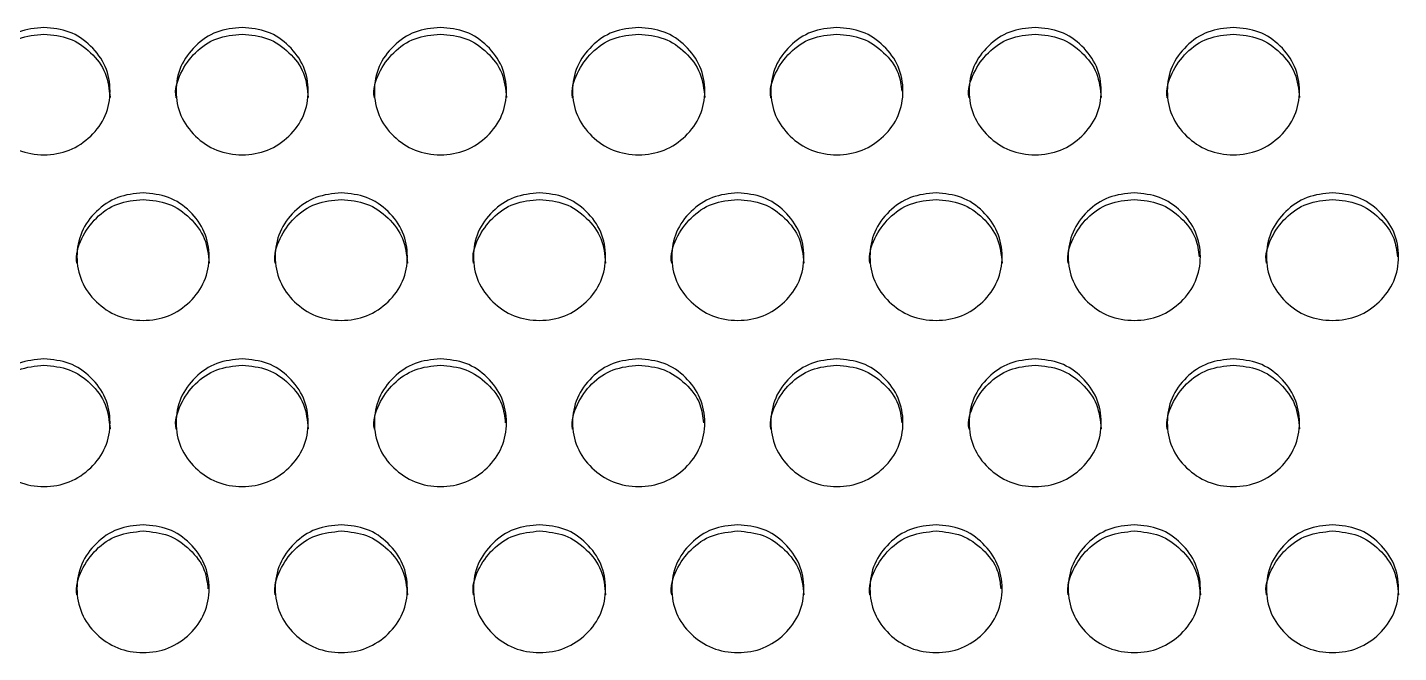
# Model space of a CAD drawing. Header units: millimetres. Extents: x 0.6 to 29.2, y 0.5 to 20.5.
# Drawn here: x 16.568 to 17.121, y 10.873 to 11.125 of the extents above; entities that cross this region are included whole.
import ezdxf

# ---------------------------------------------------------------- set-up
doc = ezdxf.new("R2010")
doc.units = ezdxf.units.MM

msp = doc.modelspace()

# ---------------------------------------------------------------- linework, layer by layer
for points, knots in [([(16.54802, 11.09694), (16.54802, 11.09695), (16.54736, 11.10025), (16.54956, 11.10716), (16.55531, 11.11549), (16.56417, 11.1216), (16.57118, 11.1223), (16.57468, 11.12265)], [0, 0, 0, 0, 0.000445, 0.250487, 0.500131, 0.749905, 1, 1, 1, 1]), ([(16.57468, 11.12533), (16.57819, 11.12499), (16.58521, 11.12431), (16.59397, 11.11819), (16.60011, 11.1098), (16.60197, 11.09963), (16.60011, 11.08948), (16.59398, 11.08102), (16.58522, 11.07511), (16.57468, 11.07331), (16.56415, 11.07511), (16.55538, 11.08102), (16.54926, 11.08948), (16.5474, 11.09963), (16.54926, 11.10979), (16.55539, 11.11818), (16.56415, 11.12429), (16.57117, 11.12498), (16.57468, 11.12533)], [0, 0, 0, 0, 0.0624366, 0.124973, 0.1875302, 0.2499802, 0.3125402, 0.3749846, 0.4375481, 0.4999923, 0.5625443, 0.6249966, 0.6875523, 0.7500043, 0.8125631, 0.8750097, 0.9374712, 1, 1, 1, 1]), ([(16.57468, 11.12265), (16.57819, 11.12231), (16.58522, 11.12162), (16.59393, 11.11551), (16.60027, 11.10713), (16.60099, 11.10036), (16.60135, 11.09698)], [0, 0, 0, 0, 0.249958, 0.500262, 0.750582, 1, 1, 1, 1]), ([(16.62802, 11.09694), (16.62802, 11.09695), (16.62736, 11.10025), (16.62956, 11.10716), (16.63531, 11.11549), (16.64417, 11.1216), (16.65118, 11.1223), (16.65468, 11.12265)], [0, 0, 0, 0, 0.000445, 0.250487, 0.500131, 0.749907, 1, 1, 1, 1]), ([(16.65468, 11.12533), (16.65819, 11.12499), (16.66521, 11.12431), (16.67397, 11.11819), (16.68011, 11.1098), (16.68197, 11.09963), (16.68011, 11.08948), (16.67398, 11.08102), (16.66522, 11.07511), (16.65468, 11.07331), (16.64415, 11.07511), (16.63538, 11.08102), (16.62926, 11.08948), (16.6274, 11.09963), (16.62926, 11.10979), (16.63538, 11.11818), (16.64415, 11.12429), (16.65117, 11.12498), (16.65468, 11.12533)], [0, 0, 0, 0, 0.062437, 0.124973, 0.18753, 0.24998, 0.31254, 0.374985, 0.437548, 0.499992, 0.562544, 0.624997, 0.687552, 0.750004, 0.812563, 0.87501, 0.937472, 1, 1, 1, 1]), ([(16.65468, 11.12265), (16.65819, 11.12231), (16.66522, 11.12162), (16.67393, 11.11551), (16.68027, 11.10713), (16.68099, 11.10036), (16.68135, 11.09698)], [0, 0, 0, 0, 0.249958, 0.500262, 0.750582, 1, 1, 1, 1]), ([(16.70802, 11.09694), (16.70802, 11.09695), (16.70736, 11.10025), (16.70956, 11.10716), (16.71531, 11.11549), (16.72417, 11.1216), (16.73118, 11.1223), (16.73468, 11.12265)], [0, 0, 0, 0, 0.000445, 0.250487, 0.500133, 0.749907, 1, 1, 1, 1]), ([(16.73468, 11.12533), (16.73819, 11.12499), (16.74521, 11.12431), (16.75397, 11.11819), (16.76011, 11.1098), (16.76197, 11.09963), (16.76011, 11.08948), (16.75398, 11.08102), (16.74522, 11.07511), (16.73468, 11.07331), (16.72415, 11.07511), (16.71538, 11.08102), (16.70926, 11.08948), (16.7074, 11.09963), (16.70926, 11.10979), (16.71539, 11.11818), (16.72415, 11.12429), (16.73117, 11.12498), (16.73468, 11.12533)], [0, 0, 0, 0, 0.062437, 0.124973, 0.187531, 0.249981, 0.312541, 0.374985, 0.437549, 0.499992, 0.562544, 0.624997, 0.687553, 0.750005, 0.812563, 0.87501, 0.937472, 1, 1, 1, 1]), ([(16.73468, 11.12265), (16.73819, 11.12231), (16.74522, 11.12162), (16.75393, 11.11551), (16.76027, 11.10713), (16.76099, 11.10036), (16.76135, 11.09698)], [0, 0, 0, 0, 0.24996, 0.500262, 0.750582, 1, 1, 1, 1]), ([(16.78802, 11.09694), (16.78802, 11.09695), (16.78736, 11.10025), (16.78956, 11.10716), (16.79531, 11.11549), (16.80417, 11.1216), (16.81118, 11.1223), (16.81468, 11.12265)], [0, 0, 0, 0, 0.000445, 0.250487, 0.500131, 0.749907, 1, 1, 1, 1]), ([(16.81468, 11.12533), (16.81819, 11.12499), (16.82521, 11.12431), (16.83397, 11.11819), (16.84011, 11.1098), (16.84197, 11.09963), (16.84011, 11.08948), (16.83398, 11.08102), (16.82522, 11.07511), (16.81468, 11.07331), (16.80415, 11.07511), (16.79538, 11.08102), (16.78926, 11.08948), (16.7874, 11.09963), (16.78926, 11.10979), (16.79539, 11.11818), (16.80415, 11.12429), (16.81117, 11.12498), (16.81468, 11.12533)], [0, 0, 0, 0, 0.062437, 0.124973, 0.18753, 0.24998, 0.31254, 0.374985, 0.437548, 0.499993, 0.562544, 0.624997, 0.687552, 0.750004, 0.812563, 0.87501, 0.937472, 1, 1, 1, 1]), ([(16.81468, 11.12265), (16.81819, 11.12231), (16.82522, 11.12162), (16.83393, 11.11551), (16.84027, 11.10713), (16.84099, 11.10036), (16.84135, 11.09698)], [0, 0, 0, 0, 0.249958, 0.500262, 0.750582, 1, 1, 1, 1]), ([(16.86802, 11.09694), (16.86802, 11.09695), (16.86736, 11.10025), (16.86956, 11.10716), (16.87531, 11.11549), (16.88417, 11.1216), (16.89118, 11.1223), (16.89468, 11.12265)], [0, 0, 0, 0, 0.000445, 0.250487, 0.500131, 0.749907, 1, 1, 1, 1]), ([(16.89468, 11.12533), (16.89819, 11.12499), (16.90521, 11.12431), (16.91397, 11.11819), (16.92011, 11.1098), (16.92197, 11.09963), (16.92011, 11.08948), (16.91398, 11.08102), (16.90522, 11.07511), (16.89468, 11.07331), (16.88415, 11.07511), (16.87538, 11.08102), (16.86926, 11.08948), (16.8674, 11.09963), (16.86926, 11.10979), (16.87538, 11.11818), (16.88415, 11.12429), (16.89117, 11.12498), (16.89468, 11.12533)], [0, 0, 0, 0, 0.062437, 0.124973, 0.18753, 0.24998, 0.31254, 0.374985, 0.437548, 0.499992, 0.562544, 0.624997, 0.687552, 0.750004, 0.812563, 0.87501, 0.937472, 1, 1, 1, 1]), ([(16.89468, 11.12265), (16.8982, 11.12231), (16.90523, 11.12163), (16.91389, 11.11549), (16.91985, 11.10789), (16.92054, 11.10203), (16.92084, 11.09954)], [0, 0, 0, 0, 0.267295, 0.534955, 0.802633, 1, 1, 1, 1]), ([(16.94802, 11.09694), (16.94802, 11.09695), (16.94736, 11.10025), (16.94956, 11.10716), (16.95531, 11.11549), (16.96417, 11.1216), (16.97118, 11.1223), (16.97468, 11.12265)], [0, 0, 0, 0, 0.000445, 0.250487, 0.500133, 0.749907, 1, 1, 1, 1]), ([(16.97468, 11.12533), (16.97819, 11.12499), (16.98521, 11.12431), (16.99397, 11.11819), (17.00011, 11.1098), (17.00197, 11.09963), (17.00011, 11.08948), (16.99398, 11.08102), (16.98522, 11.07511), (16.97468, 11.07331), (16.96415, 11.07511), (16.95538, 11.08102), (16.94926, 11.08948), (16.9474, 11.09963), (16.94926, 11.10979), (16.95539, 11.11818), (16.96415, 11.12429), (16.97117, 11.12498), (16.97468, 11.12533)], [0, 0, 0, 0, 0.062437, 0.124973, 0.187531, 0.249981, 0.312541, 0.374985, 0.437548, 0.499993, 0.562545, 0.624997, 0.687553, 0.750005, 0.812563, 0.87501, 0.937472, 1, 1, 1, 1]), ([(16.97468, 11.12265), (16.97819, 11.12231), (16.98522, 11.12162), (16.99393, 11.11551), (17.00027, 11.10713), (17.00099, 11.10036), (17.00135, 11.09698)], [0, 0, 0, 0, 0.24996, 0.500262, 0.750582, 1, 1, 1, 1]), ([(17.02802, 11.09694), (17.02802, 11.09695), (17.02736, 11.10025), (17.02956, 11.10716), (17.03531, 11.11549), (17.04417, 11.1216), (17.05118, 11.1223), (17.05468, 11.12265)], [0, 0, 0, 0, 0.000445, 0.250487, 0.500131, 0.749907, 1, 1, 1, 1]), ([(17.05468, 11.12533), (17.05819, 11.12499), (17.06521, 11.12431), (17.07397, 11.11819), (17.08011, 11.1098), (17.08197, 11.09963), (17.08011, 11.08948), (17.07398, 11.08102), (17.06522, 11.07511), (17.05468, 11.07331), (17.04415, 11.07511), (17.03538, 11.08102), (17.02926, 11.08948), (17.0274, 11.09963), (17.02926, 11.10979), (17.03538, 11.11818), (17.04415, 11.12429), (17.05117, 11.12498), (17.05468, 11.12533)], [0, 0, 0, 0, 0.062437, 0.124973, 0.18753, 0.24998, 0.31254, 0.374985, 0.437548, 0.499993, 0.562544, 0.624997, 0.687552, 0.750004, 0.812563, 0.87501, 0.937472, 1, 1, 1, 1]), ([(17.05468, 11.12265), (17.05819, 11.12231), (17.06522, 11.12162), (17.07393, 11.11551), (17.08027, 11.10713), (17.08099, 11.10036), (17.08135, 11.09698)], [0, 0, 0, 0, 0.249958, 0.500262, 0.750582, 1, 1, 1, 1]), ([(16.58802, 11.03014), (16.58802, 11.03015), (16.58737, 11.03345), (16.58956, 11.04038), (16.59531, 11.04872), (16.60417, 11.05484), (16.61118, 11.05554), (16.61468, 11.05588)], [0, 0, 0, 0, 0.000447, 0.250487, 0.500132, 0.749908, 1, 1, 1, 1]), ([(16.61468, 11.05852), (16.61819, 11.05818), (16.62521, 11.05749), (16.63397, 11.05136), (16.64011, 11.04296), (16.64197, 11.03278), (16.64011, 11.02261), (16.63398, 11.01415), (16.62522, 11.00822), (16.61468, 11.00642), (16.60415, 11.00822), (16.59538, 11.01415), (16.58926, 11.02261), (16.5874, 11.03278), (16.58926, 11.04296), (16.59539, 11.05136), (16.60415, 11.05747), (16.61117, 11.05817), (16.61468, 11.05852)], [0, 0, 0, 0, 0.062437, 0.124973, 0.18753, 0.24998, 0.31254, 0.374985, 0.437548, 0.499993, 0.562544, 0.624997, 0.687552, 0.750004, 0.812563, 0.87501, 0.937472, 1, 1, 1, 1]), ([(16.61468, 11.05588), (16.61819, 11.05554), (16.62522, 11.05486), (16.63393, 11.04873), (16.64027, 11.04034), (16.64099, 11.03357), (16.64135, 11.03018)], [0, 0, 0, 0, 0.249958, 0.500262, 0.750582, 1, 1, 1, 1]), ([(16.66802, 11.03014), (16.66802, 11.03015), (16.66737, 11.03345), (16.66956, 11.04038), (16.67531, 11.04872), (16.68417, 11.05484), (16.69118, 11.05554), (16.69468, 11.05588)], [0, 0, 0, 0, 0.000447, 0.250487, 0.500132, 0.749907, 1, 1, 1, 1]), ([(16.69468, 11.05852), (16.69819, 11.05818), (16.70521, 11.05749), (16.71397, 11.05136), (16.72011, 11.04296), (16.72197, 11.03278), (16.72011, 11.02261), (16.71398, 11.01415), (16.70522, 11.00822), (16.69468, 11.00642), (16.68415, 11.00822), (16.67538, 11.01415), (16.66926, 11.02261), (16.6674, 11.03278), (16.66926, 11.04296), (16.67538, 11.05136), (16.68415, 11.05747), (16.69117, 11.05817), (16.69468, 11.05852)], [0, 0, 0, 0, 0.062437, 0.124973, 0.18753, 0.24998, 0.31254, 0.374984, 0.437549, 0.499992, 0.562544, 0.624997, 0.687553, 0.750004, 0.812563, 0.87501, 0.937472, 1, 1, 1, 1]), ([(16.69468, 11.05588), (16.69819, 11.05554), (16.70522, 11.05486), (16.71393, 11.04873), (16.72027, 11.04034), (16.72099, 11.03357), (16.72135, 11.03018)], [0, 0, 0, 0, 0.249961, 0.500262, 0.750582, 1, 1, 1, 1]), ([(16.74802, 11.03014), (16.74802, 11.03015), (16.74737, 11.03345), (16.74956, 11.04038), (16.75531, 11.04872), (16.76417, 11.05484), (16.77118, 11.05554), (16.77468, 11.05588)], [0, 0, 0, 0, 0.000447, 0.250487, 0.500134, 0.749907, 1, 1, 1, 1]), ([(16.77468, 11.05852), (16.77819, 11.05818), (16.78521, 11.05749), (16.79397, 11.05136), (16.80011, 11.04296), (16.80197, 11.03278), (16.80011, 11.02261), (16.79398, 11.01415), (16.78522, 11.00822), (16.77468, 11.00642), (16.76415, 11.00822), (16.75538, 11.01415), (16.74926, 11.02261), (16.7474, 11.03278), (16.74926, 11.04296), (16.75539, 11.05136), (16.76415, 11.05747), (16.77117, 11.05817), (16.77468, 11.05852)], [0, 0, 0, 0, 0.0624373, 0.1249727, 0.1875304, 0.2499805, 0.3125402, 0.3749849, 0.4375485, 0.4999928, 0.5625449, 0.6249971, 0.6875529, 0.7500047, 0.8125634, 0.8750101, 0.9374718, 1, 1, 1, 1]), ([(16.77468, 11.05588), (16.77819, 11.05554), (16.78522, 11.05486), (16.79393, 11.04873), (16.80027, 11.04034), (16.80099, 11.03357), (16.80135, 11.03018)], [0, 0, 0, 0, 0.2499604, 0.5002616, 0.7505824, 1, 1, 1, 1]), ([(16.82802, 11.03014), (16.82802, 11.03015), (16.82737, 11.03345), (16.82956, 11.04038), (16.83531, 11.04872), (16.84417, 11.05484), (16.85118, 11.05554), (16.85468, 11.05588)], [0, 0, 0, 0, 0.000447, 0.250487, 0.500132, 0.749907, 1, 1, 1, 1]), ([(16.85468, 11.05852), (16.85819, 11.05818), (16.86521, 11.05749), (16.87397, 11.05136), (16.88011, 11.04296), (16.88197, 11.03278), (16.88011, 11.02261), (16.87398, 11.01415), (16.86522, 11.00822), (16.85468, 11.00642), (16.84415, 11.00822), (16.83538, 11.01415), (16.82926, 11.02261), (16.8274, 11.03278), (16.82926, 11.04296), (16.83539, 11.05136), (16.84415, 11.05747), (16.85117, 11.05817), (16.85468, 11.05852)], [0, 0, 0, 0, 0.062437, 0.124973, 0.18753, 0.24998, 0.31254, 0.374985, 0.437548, 0.499993, 0.562544, 0.624997, 0.687553, 0.750004, 0.812563, 0.87501, 0.937472, 1, 1, 1, 1]), ([(16.85468, 11.05588), (16.85819, 11.05554), (16.86522, 11.05486), (16.87393, 11.04873), (16.88027, 11.04034), (16.88099, 11.03357), (16.88135, 11.03018)], [0, 0, 0, 0, 0.249958, 0.500262, 0.750582, 1, 1, 1, 1]), ([(16.90802, 11.03014), (16.90802, 11.03015), (16.90737, 11.03345), (16.90956, 11.04038), (16.91531, 11.04872), (16.92417, 11.05484), (16.93118, 11.05554), (16.93468, 11.05588)], [0, 0, 0, 0, 0.000447, 0.250487, 0.500132, 0.749907, 1, 1, 1, 1]), ([(16.93468, 11.05852), (16.93819, 11.05818), (16.94521, 11.05749), (16.95397, 11.05136), (16.96011, 11.04296), (16.96197, 11.03278), (16.96011, 11.02261), (16.95398, 11.01415), (16.94522, 11.00822), (16.93468, 11.00642), (16.92415, 11.00822), (16.91538, 11.01415), (16.90926, 11.02261), (16.9074, 11.03278), (16.90926, 11.04296), (16.91538, 11.05136), (16.92415, 11.05747), (16.93117, 11.05817), (16.93468, 11.05852)], [0, 0, 0, 0, 0.062437, 0.124973, 0.18753, 0.24998, 0.31254, 0.374984, 0.437549, 0.499992, 0.562545, 0.624997, 0.687553, 0.750004, 0.812563, 0.87501, 0.937472, 1, 1, 1, 1]), ([(16.93468, 11.05588), (16.93819, 11.05554), (16.94522, 11.05486), (16.95393, 11.04873), (16.96027, 11.04034), (16.96099, 11.03357), (16.96135, 11.03018)], [0, 0, 0, 0, 0.249961, 0.500262, 0.750583, 1, 1, 1, 1]), ([(16.98802, 11.03014), (16.98802, 11.03015), (16.98737, 11.03345), (16.98956, 11.04038), (16.99531, 11.04872), (17.00417, 11.05484), (17.01118, 11.05554), (17.01468, 11.05588)], [0, 0, 0, 0, 0.000447, 0.250487, 0.500132, 0.749905, 1, 1, 1, 1]), ([(17.01468, 11.05852), (17.01819, 11.05818), (17.02521, 11.05749), (17.03397, 11.05136), (17.04011, 11.04296), (17.04197, 11.03278), (17.04011, 11.02261), (17.03398, 11.01415), (17.02522, 11.00822), (17.01468, 11.00642), (17.00415, 11.00822), (16.99538, 11.01415), (16.98926, 11.02261), (16.9874, 11.03278), (16.98926, 11.04296), (16.99539, 11.05136), (17.00415, 11.05747), (17.01117, 11.05817), (17.01468, 11.05852)], [0, 0, 0, 0, 0.062437, 0.124973, 0.18753, 0.24998, 0.31254, 0.374985, 0.437548, 0.499992, 0.562545, 0.624997, 0.687552, 0.750004, 0.812563, 0.875009, 0.937471, 1, 1, 1, 1]), ([(17.01468, 11.05588), (17.0182, 11.05554), (17.02523, 11.05486), (17.03389, 11.04872), (17.03986, 11.04109), (17.04055, 11.0352), (17.04085, 11.03269)], [0, 0, 0, 0, 0.26692, 0.534208, 0.801513, 1, 1, 1, 1]), ([(17.06802, 11.03014), (17.06802, 11.03015), (17.06737, 11.03345), (17.06956, 11.04038), (17.07531, 11.04872), (17.08417, 11.05484), (17.09118, 11.05554), (17.09468, 11.05588)], [0, 0, 0, 0, 0.000447, 0.250487, 0.500132, 0.749907, 1, 1, 1, 1]), ([(17.09468, 11.05852), (17.09819, 11.05818), (17.10521, 11.05749), (17.11397, 11.05136), (17.12011, 11.04296), (17.12197, 11.03278), (17.12011, 11.02261), (17.11398, 11.01415), (17.10522, 11.00822), (17.09468, 11.00642), (17.08415, 11.00822), (17.07538, 11.01415), (17.06926, 11.02261), (17.0674, 11.03278), (17.06926, 11.04296), (17.07538, 11.05136), (17.08415, 11.05747), (17.09117, 11.05817), (17.09468, 11.05852)], [0, 0, 0, 0, 0.0624367, 0.1249727, 0.1875301, 0.2499802, 0.31254, 0.3749845, 0.4375485, 0.4999921, 0.5625443, 0.6249971, 0.6875526, 0.7500044, 0.8125632, 0.8750095, 0.9374718, 1, 1, 1, 1]), ([(17.09468, 11.05588), (17.0982, 11.05554), (17.10523, 11.05486), (17.11389, 11.04872), (17.11986, 11.04109), (17.12055, 11.0352), (17.12085, 11.03269)], [0, 0, 0, 0, 0.26692, 0.534208, 0.801513, 1, 1, 1, 1]), ([(16.57468, 10.99151), (16.57819, 10.99117), (16.58521, 10.99048), (16.59397, 10.98435), (16.60011, 10.97593), (16.60197, 10.96573), (16.60011, 10.95556), (16.59398, 10.94708), (16.58522, 10.94114), (16.57468, 10.93934), (16.56415, 10.94115), (16.55538, 10.94708), (16.54926, 10.95555), (16.5474, 10.96574), (16.54926, 10.97593), (16.55539, 10.98434), (16.56415, 10.99046), (16.57117, 10.99116), (16.57468, 10.99151)], [0, 0, 0, 0, 0.062437, 0.124973, 0.18753, 0.24998, 0.31254, 0.374984, 0.437548, 0.499992, 0.562544, 0.624996, 0.687552, 0.750004, 0.812563, 0.87501, 0.937471, 1, 1, 1, 1]), ([(16.65468, 10.99151), (16.65819, 10.99117), (16.66521, 10.99048), (16.67397, 10.98435), (16.68011, 10.97593), (16.68197, 10.96573), (16.68011, 10.95556), (16.67398, 10.94708), (16.66522, 10.94114), (16.65468, 10.93934), (16.64415, 10.94115), (16.63538, 10.94708), (16.62926, 10.95555), (16.6274, 10.96574), (16.62926, 10.97593), (16.63538, 10.98434), (16.64415, 10.99046), (16.65117, 10.99116), (16.65468, 10.99151)], [0, 0, 0, 0, 0.062437, 0.124973, 0.18753, 0.249981, 0.31254, 0.374985, 0.437548, 0.499992, 0.562544, 0.624997, 0.687552, 0.750004, 0.812563, 0.87501, 0.937472, 1, 1, 1, 1]), ([(16.73468, 10.99151), (16.73819, 10.99117), (16.74521, 10.99048), (16.75397, 10.98435), (16.76011, 10.97593), (16.76197, 10.96573), (16.76011, 10.95556), (16.75398, 10.94708), (16.74522, 10.94114), (16.73468, 10.93934), (16.72415, 10.94115), (16.71538, 10.94708), (16.70926, 10.95555), (16.7074, 10.96574), (16.70926, 10.97593), (16.71539, 10.98434), (16.72415, 10.99046), (16.73117, 10.99116), (16.73468, 10.99151)], [0, 0, 0, 0, 0.062437, 0.124973, 0.187531, 0.249981, 0.312541, 0.374985, 0.437549, 0.499992, 0.562544, 0.624997, 0.687553, 0.750005, 0.812564, 0.87501, 0.937472, 1, 1, 1, 1]), ([(16.81468, 10.99151), (16.81819, 10.99117), (16.82521, 10.99048), (16.83397, 10.98435), (16.84011, 10.97593), (16.84197, 10.96573), (16.84011, 10.95556), (16.83398, 10.94708), (16.82522, 10.94114), (16.81468, 10.93934), (16.80415, 10.94115), (16.79538, 10.94708), (16.78926, 10.95555), (16.7874, 10.96574), (16.78926, 10.97593), (16.79539, 10.98434), (16.80415, 10.99046), (16.81117, 10.99116), (16.81468, 10.99151)], [0, 0, 0, 0, 0.062437, 0.124973, 0.18753, 0.249981, 0.31254, 0.374985, 0.437548, 0.499992, 0.562544, 0.624997, 0.687552, 0.750004, 0.812563, 0.87501, 0.937472, 1, 1, 1, 1]), ([(16.89468, 10.99151), (16.89819, 10.99117), (16.90521, 10.99048), (16.91397, 10.98435), (16.92011, 10.97593), (16.92197, 10.96573), (16.92011, 10.95556), (16.91398, 10.94708), (16.90522, 10.94114), (16.89468, 10.93934), (16.88415, 10.94115), (16.87538, 10.94708), (16.86926, 10.95555), (16.8674, 10.96574), (16.86926, 10.97593), (16.87538, 10.98434), (16.88415, 10.99046), (16.89117, 10.99116), (16.89468, 10.99151)], [0, 0, 0, 0, 0.062437, 0.124973, 0.18753, 0.249981, 0.31254, 0.374985, 0.437548, 0.499992, 0.562544, 0.624997, 0.687552, 0.750004, 0.812563, 0.87501, 0.937472, 1, 1, 1, 1]), ([(16.97468, 10.99151), (16.97819, 10.99117), (16.98521, 10.99048), (16.99397, 10.98435), (17.00011, 10.97593), (17.00197, 10.96573), (17.00011, 10.95556), (16.99398, 10.94708), (16.98522, 10.94114), (16.97468, 10.93934), (16.96415, 10.94115), (16.95538, 10.94708), (16.94926, 10.95555), (16.9474, 10.96574), (16.94926, 10.97593), (16.95539, 10.98434), (16.96415, 10.99046), (16.97117, 10.99116), (16.97468, 10.99151)], [0, 0, 0, 0, 0.062437, 0.124973, 0.187531, 0.249981, 0.312541, 0.374985, 0.437548, 0.499992, 0.562544, 0.624997, 0.687553, 0.750005, 0.812564, 0.87501, 0.937472, 1, 1, 1, 1]), ([(17.05468, 10.99151), (17.05819, 10.99117), (17.06521, 10.99048), (17.07397, 10.98435), (17.08011, 10.97593), (17.08197, 10.96573), (17.08011, 10.95556), (17.07398, 10.94708), (17.06522, 10.94114), (17.05468, 10.93934), (17.04415, 10.94115), (17.03538, 10.94708), (17.02926, 10.95555), (17.0274, 10.96574), (17.02926, 10.97593), (17.03538, 10.98434), (17.04415, 10.99046), (17.05117, 10.99116), (17.05468, 10.99151)], [0, 0, 0, 0, 0.062437, 0.124973, 0.18753, 0.249981, 0.31254, 0.374985, 0.437548, 0.499992, 0.562544, 0.624997, 0.687552, 0.750004, 0.812563, 0.87501, 0.937472, 1, 1, 1, 1]), ([(16.54802, 10.96315), (16.54802, 10.96316), (16.54737, 10.96646), (16.54956, 10.9734), (16.55531, 10.98175), (16.56417, 10.98788), (16.57118, 10.98858), (16.57468, 10.98893)], [0, 0, 0, 0, 0.000446, 0.250488, 0.500132, 0.749906, 1, 1, 1, 1]), ([(16.57468, 10.98893), (16.57819, 10.98859), (16.58522, 10.9879), (16.59393, 10.98177), (16.60027, 10.97336), (16.60099, 10.96658), (16.60135, 10.96319)], [0, 0, 0, 0, 0.249958, 0.500262, 0.75058, 1, 1, 1, 1]), ([(16.62802, 10.96315), (16.62802, 10.96316), (16.62737, 10.96646), (16.62956, 10.9734), (16.63531, 10.98175), (16.64417, 10.98788), (16.65118, 10.98858), (16.65468, 10.98893)], [0, 0, 0, 0, 0.000446, 0.250488, 0.500132, 0.749908, 1, 1, 1, 1]), ([(16.65468, 10.98893), (16.65819, 10.98859), (16.66522, 10.9879), (16.67393, 10.98177), (16.68027, 10.97336), (16.68099, 10.96658), (16.68135, 10.96319)], [0, 0, 0, 0, 0.249958, 0.500262, 0.75058, 1, 1, 1, 1]), ([(16.70802, 10.96315), (16.70802, 10.96316), (16.70737, 10.96646), (16.70956, 10.9734), (16.71531, 10.98175), (16.72417, 10.98788), (16.73118, 10.98858), (16.73468, 10.98893)], [0, 0, 0, 0, 0.0004465, 0.2504877, 0.5001338, 0.7499075, 1, 1, 1, 1]), ([(16.73468, 10.98893), (16.7382, 10.98859), (16.74523, 10.9879), (16.75389, 10.98175), (16.75987, 10.9741), (16.76056, 10.96818), (16.76086, 10.96565)], [0, 0, 0, 0, 0.26655, 0.533463, 0.800397, 1, 1, 1, 1]), ([(16.78802, 10.96315), (16.78802, 10.96316), (16.78737, 10.96646), (16.78956, 10.9734), (16.79531, 10.98175), (16.80417, 10.98788), (16.81118, 10.98858), (16.81468, 10.98893)], [0, 0, 0, 0, 0.000446, 0.250488, 0.500132, 0.749908, 1, 1, 1, 1]), ([(16.81468, 10.98893), (16.8182, 10.98859), (16.82523, 10.9879), (16.83389, 10.98175), (16.83987, 10.9741), (16.84056, 10.96818), (16.84086, 10.96565)], [0, 0, 0, 0, 0.266548, 0.533464, 0.800396, 1, 1, 1, 1]), ([(16.86802, 10.96315), (16.86802, 10.96316), (16.86737, 10.96646), (16.86956, 10.9734), (16.87531, 10.98175), (16.88417, 10.98788), (16.89118, 10.98858), (16.89468, 10.98893)], [0, 0, 0, 0, 0.000446, 0.250488, 0.500132, 0.749908, 1, 1, 1, 1]), ([(16.89468, 10.98893), (16.8982, 10.98859), (16.90523, 10.9879), (16.91389, 10.98175), (16.91987, 10.9741), (16.92056, 10.96818), (16.92086, 10.96565)], [0, 0, 0, 0, 0.26655, 0.533464, 0.800396, 1, 1, 1, 1]), ([(16.94802, 10.96315), (16.94802, 10.96316), (16.94737, 10.96646), (16.94956, 10.9734), (16.95531, 10.98175), (16.96417, 10.98788), (16.97118, 10.98858), (16.97468, 10.98893)], [0, 0, 0, 0, 0.0004465, 0.2504877, 0.5001338, 0.7499075, 1, 1, 1, 1]), ([(16.97468, 10.98893), (16.97819, 10.98859), (16.98522, 10.9879), (16.99393, 10.98177), (17.00027, 10.97336), (17.00099, 10.96658), (17.00135, 10.96319)], [0, 0, 0, 0, 0.24996, 0.500261, 0.750581, 1, 1, 1, 1]), ([(17.02802, 10.96315), (17.02802, 10.96316), (17.02737, 10.96646), (17.02956, 10.9734), (17.03531, 10.98175), (17.04417, 10.98788), (17.05118, 10.98858), (17.05468, 10.98893)], [0, 0, 0, 0, 0.000446, 0.250488, 0.500132, 0.749908, 1, 1, 1, 1]), ([(17.05468, 10.98893), (17.05819, 10.98859), (17.06522, 10.9879), (17.07393, 10.98177), (17.08027, 10.97336), (17.08099, 10.96658), (17.08135, 10.96319)], [0, 0, 0, 0, 0.249958, 0.500262, 0.75058, 1, 1, 1, 1]), ([(16.61468, 10.92451), (16.61819, 10.92417), (16.62521, 10.92348), (16.63397, 10.91733), (16.64011, 10.90891), (16.64197, 10.8987), (16.64011, 10.88851), (16.63398, 10.88001), (16.62522, 10.87407), (16.61468, 10.87227), (16.60415, 10.87408), (16.59538, 10.88002), (16.58926, 10.8885), (16.5874, 10.8987), (16.58926, 10.90891), (16.59539, 10.91733), (16.60415, 10.92346), (16.61117, 10.92416), (16.61468, 10.92451)], [0, 0, 0, 0, 0.062437, 0.124973, 0.18753, 0.24998, 0.31254, 0.374985, 0.437548, 0.499993, 0.562544, 0.624997, 0.687552, 0.750004, 0.812563, 0.87501, 0.937472, 1, 1, 1, 1]), ([(16.69468, 10.92451), (16.69819, 10.92417), (16.70521, 10.92348), (16.71397, 10.91733), (16.72011, 10.90891), (16.72197, 10.8987), (16.72011, 10.88851), (16.71398, 10.88001), (16.70522, 10.87407), (16.69468, 10.87227), (16.68415, 10.87408), (16.67538, 10.88002), (16.66926, 10.8885), (16.6674, 10.8987), (16.66926, 10.90891), (16.67538, 10.91733), (16.68415, 10.92346), (16.69117, 10.92416), (16.69468, 10.92451)], [0, 0, 0, 0, 0.0624372, 0.124973, 0.1875304, 0.2499804, 0.3125401, 0.3749846, 0.4375486, 0.4999922, 0.5625443, 0.6249967, 0.6875523, 0.7500043, 0.8125632, 0.8750097, 0.9374718, 1, 1, 1, 1]), ([(16.77468, 10.92451), (16.77819, 10.92417), (16.78521, 10.92348), (16.79397, 10.91733), (16.80011, 10.90891), (16.80197, 10.8987), (16.80011, 10.88851), (16.79398, 10.88001), (16.78522, 10.87407), (16.77468, 10.87227), (16.76415, 10.87408), (16.75538, 10.88002), (16.74926, 10.8885), (16.7474, 10.8987), (16.74926, 10.90891), (16.75539, 10.91733), (16.76415, 10.92346), (16.77117, 10.92416), (16.77468, 10.92451)], [0, 0, 0, 0, 0.0624372, 0.1249729, 0.1875307, 0.2499807, 0.3125403, 0.3749851, 0.4375485, 0.4999927, 0.5625448, 0.6249967, 0.6875526, 0.7500046, 0.8125634, 0.8750103, 0.9374718, 1, 1, 1, 1]), ([(16.85468, 10.92451), (16.85819, 10.92417), (16.86521, 10.92348), (16.87397, 10.91733), (16.88011, 10.90891), (16.88197, 10.8987), (16.88011, 10.88851), (16.87398, 10.88001), (16.86522, 10.87407), (16.85468, 10.87227), (16.84415, 10.87408), (16.83538, 10.88002), (16.82926, 10.8885), (16.8274, 10.8987), (16.82926, 10.90891), (16.83539, 10.91733), (16.84415, 10.92346), (16.85117, 10.92416), (16.85468, 10.92451)], [0, 0, 0, 0, 0.062437, 0.124973, 0.18753, 0.24998, 0.31254, 0.374985, 0.437548, 0.499993, 0.562544, 0.624997, 0.687552, 0.750004, 0.812563, 0.87501, 0.937472, 1, 1, 1, 1]), ([(16.93468, 10.92451), (16.93819, 10.92417), (16.94521, 10.92348), (16.95397, 10.91733), (16.96011, 10.90891), (16.96197, 10.8987), (16.96011, 10.88851), (16.95398, 10.88001), (16.94522, 10.87407), (16.93468, 10.87227), (16.92415, 10.87408), (16.91538, 10.88002), (16.90926, 10.8885), (16.9074, 10.8987), (16.90926, 10.90891), (16.91538, 10.91733), (16.92415, 10.92346), (16.93117, 10.92416), (16.93468, 10.92451)], [0, 0, 0, 0, 0.062437, 0.124973, 0.187531, 0.249981, 0.31254, 0.374985, 0.437549, 0.499992, 0.562544, 0.624997, 0.687552, 0.750004, 0.812563, 0.87501, 0.937472, 1, 1, 1, 1]), ([(17.01468, 10.92451), (17.01819, 10.92417), (17.02521, 10.92348), (17.03397, 10.91733), (17.04011, 10.90891), (17.04197, 10.8987), (17.04011, 10.88851), (17.03398, 10.88001), (17.02522, 10.87407), (17.01468, 10.87227), (17.00415, 10.87408), (16.99538, 10.88002), (16.98926, 10.8885), (16.9874, 10.8987), (16.98926, 10.90891), (16.99539, 10.91733), (17.00415, 10.92346), (17.01117, 10.92416), (17.01468, 10.92451)], [0, 0, 0, 0, 0.062437, 0.124973, 0.18753, 0.24998, 0.31254, 0.374985, 0.437548, 0.499992, 0.562545, 0.624996, 0.687552, 0.750004, 0.812563, 0.87501, 0.937471, 1, 1, 1, 1]), ([(17.09468, 10.92451), (17.09819, 10.92417), (17.10521, 10.92348), (17.11397, 10.91733), (17.12011, 10.90891), (17.12197, 10.8987), (17.12011, 10.88851), (17.11398, 10.88001), (17.10522, 10.87407), (17.09468, 10.87227), (17.08415, 10.87408), (17.07538, 10.88002), (17.06926, 10.8885), (17.0674, 10.8987), (17.06926, 10.90891), (17.07538, 10.91733), (17.08415, 10.92346), (17.09117, 10.92416), (17.09468, 10.92451)], [0, 0, 0, 0, 0.062437, 0.124973, 0.18753, 0.24998, 0.31254, 0.374985, 0.437548, 0.499992, 0.562544, 0.624997, 0.687552, 0.750004, 0.812563, 0.87501, 0.937472, 1, 1, 1, 1]), ([(16.58802, 10.89616), (16.58802, 10.89617), (16.58737, 10.89948), (16.58956, 10.90643), (16.59531, 10.91479), (16.60417, 10.92093), (16.61118, 10.92163), (16.61468, 10.92198)], [0, 0, 0, 0, 0.000446, 0.250487, 0.500132, 0.749907, 1, 1, 1, 1]), ([(16.61468, 10.92198), (16.6182, 10.92163), (16.62523, 10.92095), (16.63389, 10.91479), (16.63988, 10.90711), (16.64057, 10.90117), (16.64087, 10.89862)], [0, 0, 0, 0, 0.266178, 0.532723, 0.799286, 1, 1, 1, 1]), ([(16.66802, 10.89616), (16.66802, 10.89617), (16.66737, 10.89948), (16.66956, 10.90643), (16.67531, 10.91479), (16.68417, 10.92093), (16.69118, 10.92163), (16.69468, 10.92198)], [0, 0, 0, 0, 0.000446, 0.250487, 0.500131, 0.749907, 1, 1, 1, 1]), ([(16.69468, 10.92198), (16.69819, 10.92163), (16.70522, 10.92095), (16.71393, 10.91481), (16.72027, 10.90639), (16.72099, 10.8996), (16.72135, 10.89621)], [0, 0, 0, 0, 0.249961, 0.500262, 0.750582, 1, 1, 1, 1]), ([(16.74802, 10.89616), (16.74802, 10.89617), (16.74737, 10.89948), (16.74956, 10.90643), (16.75531, 10.91479), (16.76417, 10.92093), (16.77118, 10.92163), (16.77468, 10.92198)], [0, 0, 0, 0, 0.000446, 0.250487, 0.500133, 0.749907, 1, 1, 1, 1]), ([(16.77468, 10.92198), (16.77819, 10.92163), (16.78522, 10.92095), (16.79393, 10.91481), (16.80027, 10.90639), (16.80099, 10.8996), (16.80135, 10.89621)], [0, 0, 0, 0, 0.2499605, 0.5002613, 0.7505824, 1, 1, 1, 1]), ([(16.82802, 10.89616), (16.82802, 10.89617), (16.82737, 10.89948), (16.82956, 10.90643), (16.83531, 10.91479), (16.84417, 10.92093), (16.85118, 10.92163), (16.85468, 10.92198)], [0, 0, 0, 0, 0.000446, 0.250487, 0.500131, 0.749907, 1, 1, 1, 1]), ([(16.85468, 10.92198), (16.85819, 10.92163), (16.86522, 10.92095), (16.87393, 10.91481), (16.88027, 10.90639), (16.88099, 10.8996), (16.88135, 10.89621)], [0, 0, 0, 0, 0.2499585, 0.5002618, 0.750582, 1, 1, 1, 1]), ([(16.90802, 10.89616), (16.90802, 10.89617), (16.90737, 10.89948), (16.90956, 10.90643), (16.91531, 10.91479), (16.92417, 10.92093), (16.93118, 10.92163), (16.93468, 10.92198)], [0, 0, 0, 0, 0.000446, 0.250487, 0.500131, 0.749907, 1, 1, 1, 1]), ([(16.93468, 10.92198), (16.9382, 10.92163), (16.94523, 10.92095), (16.95389, 10.91479), (16.95988, 10.90711), (16.96057, 10.90117), (16.96087, 10.89862)], [0, 0, 0, 0, 0.26618, 0.532723, 0.799287, 1, 1, 1, 1]), ([(16.98802, 10.89616), (16.98802, 10.89617), (16.98737, 10.89948), (16.98956, 10.90643), (16.99531, 10.91479), (17.00417, 10.92093), (17.01118, 10.92163), (17.01468, 10.92198)], [0, 0, 0, 0, 0.000446, 0.250487, 0.500131, 0.749905, 1, 1, 1, 1]), ([(17.01468, 10.92198), (17.01819, 10.92163), (17.02522, 10.92095), (17.03393, 10.91481), (17.04027, 10.90639), (17.04099, 10.8996), (17.04135, 10.89621)], [0, 0, 0, 0, 0.2499585, 0.5002618, 0.750582, 1, 1, 1, 1]), ([(17.06802, 10.89616), (17.06802, 10.89617), (17.06737, 10.89948), (17.06956, 10.90643), (17.07531, 10.91479), (17.08417, 10.92093), (17.09118, 10.92163), (17.09468, 10.92198)], [0, 0, 0, 0, 0.000446, 0.250487, 0.500131, 0.749907, 1, 1, 1, 1]), ([(17.09468, 10.92198), (17.09819, 10.92163), (17.10522, 10.92095), (17.11393, 10.91481), (17.12027, 10.90639), (17.12099, 10.8996), (17.12135, 10.89621)], [0, 0, 0, 0, 0.2499585, 0.5002618, 0.750582, 1, 1, 1, 1])]:
    msp.add_open_spline(points, degree=3, knots=knots)

doc.saveas('drawing.dxf')
